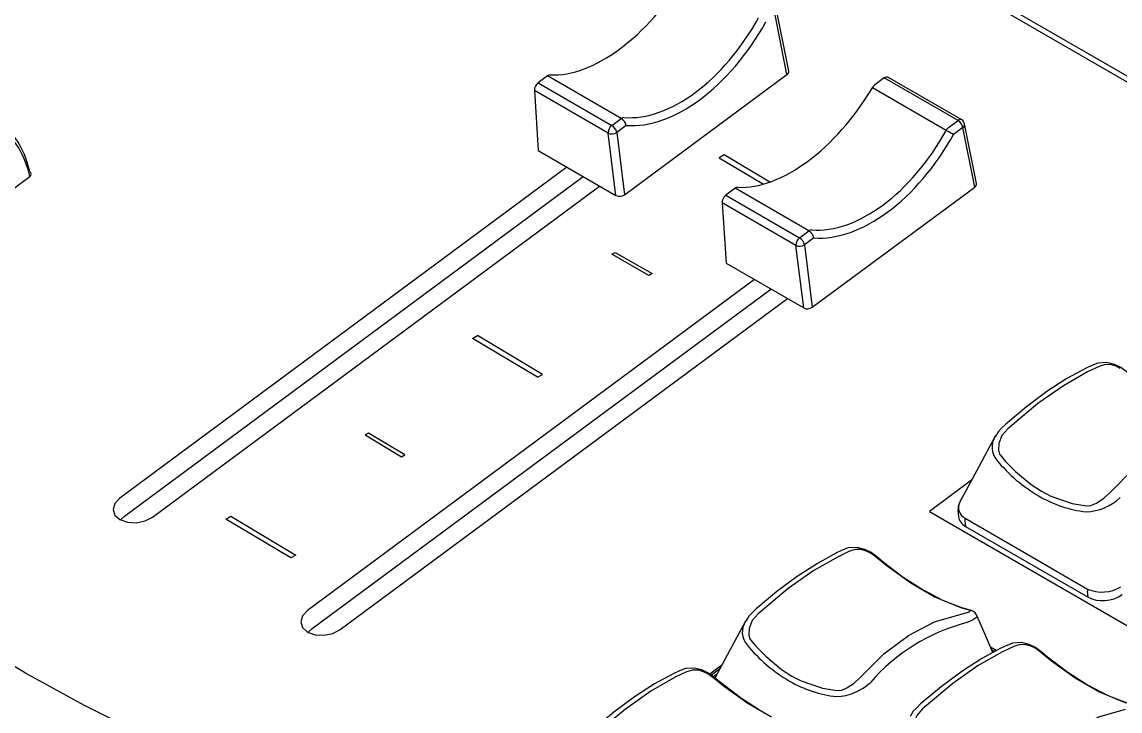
# Model space of a CAD drawing. Header units: inches. Extents: x 0.6 to 61.5, y 0.9 to 41.7.
# Drawn here: x 49.268 to 51.979, y 18.924 to 20.624 of the extents above; entities that cross this region are included whole.
import ezdxf

# ---------------------------------------------------------------- set-up
doc = ezdxf.new("R2010")
doc.units = ezdxf.units.IN
doc.header["$MEASUREMENT"] = 0
doc.layers.add('ARTWORK', color=2, linetype='Continuous')
doc.layers.add('OBJECT', color=7, linetype='Continuous')

msp = doc.modelspace()

# ---------------------------------------------------------------- linework, layer by layer
at = {"layer": 'ARTWORK'}
for p, q in [((51.0017, 20.2959), (50.9892, 20.2889)), ((50.9892, 20.2889), (51.0984, 20.2237)), ((51.1142, 20.2288), (51.0017, 20.2959)), ((50.7244, 20.0508), (50.7327, 20.0556)), ((50.8154, 19.9984), (50.7244, 20.0508)), ((50.7327, 20.0556), (50.8237, 20.0032)), ((50.8237, 20.0032), (50.8154, 19.9984)), ((50.38, 19.8435), (50.3925, 19.8505)), ((50.5408, 19.7475), (50.38, 19.8435)), ((50.5533, 19.7545), (50.3925, 19.8505)), ((50.5408, 19.7475), (50.5533, 19.7545)), ((50.1233, 19.6099), (50.115, 19.6052)), ((50.115, 19.6052), (50.2051, 19.5514)), ((50.2135, 19.5561), (50.1233, 19.6099)), ((50.2051, 19.5514), (50.2135, 19.5561)), ((49.7708, 19.398), (49.7833, 19.405)), ((49.9316, 19.302), (49.7708, 19.398)), ((49.7833, 19.405), (49.9441, 19.309)), ((49.9441, 19.309), (49.9316, 19.302))]:
    msp.add_line(p, q, dxfattribs=at)
at = {"layer": 'OBJECT'}
for p, q in [((51.2355, 20.915), (52.0739, 20.431)), ((51.3254, 20.8778), (52.0339, 20.4688)), ((51.1565, 20.4941), (51.1275, 20.641)), ((51.1607, 20.5026), (51.1317, 20.6496)), ((50.7556, 20.1975), (51.1565, 20.4941)), ((50.5653, 20.4909), (50.542, 20.4737)), ((50.542, 20.4737), (50.7241, 20.3686)), ((50.7474, 20.3858), (50.5653, 20.4909)), ((51.3967, 20.4858), (51.3735, 20.4686)), ((51.5788, 20.3807), (51.3967, 20.4858)), ((51.5878, 20.3824), (51.4057, 20.4875)), ((50.715, 20.3499), (50.5329, 20.455)), ((50.5329, 20.455), (50.5426, 20.3066)), ((51.5495, 20.3564), (51.3674, 20.4615)), ((50.7241, 20.3686), (50.7474, 20.3858)), ((50.7595, 20.3687), (50.7362, 20.3515)), ((51.5556, 20.3635), (51.5788, 20.3807)), ((51.5909, 20.3636), (51.5676, 20.3464)), ((51.6199, 20.2167), (51.5909, 20.3636)), ((51.6241, 20.2252), (51.5951, 20.3722)), ((50.7344, 20.1959), (50.715, 20.3499)), ((50.7362, 20.3515), (50.7556, 20.1975)), ((50.5426, 20.3066), (50.7344, 20.1959)), ((50.6129, 20.266), (49.5092, 19.4497)), ((49.0843, 20.0926), (49.2874, 20.2428)), ((49.521, 19.4051), (50.6534, 20.2426)), ((49.5904, 19.4028), (50.6941, 20.2191)), ((51.0287, 20.2136), (51.0054, 20.1964)), ((51.0054, 20.1964), (51.1875, 20.0912)), ((51.2108, 20.1084), (51.0287, 20.2136)), ((51.2189, 19.9202), (51.6199, 20.2167)), ((51.1784, 20.0725), (50.9963, 20.1776)), ((50.9963, 20.1776), (51.006, 20.0292)), ((51.1875, 20.0912), (51.2108, 20.1084)), ((51.2228, 20.0914), (51.1996, 20.0742)), ((51.1978, 19.9185), (51.1784, 20.0725)), ((51.1996, 20.0742), (51.2189, 19.9202)), ((51.006, 20.0292), (51.1978, 19.9185)), ((51.0763, 19.9886), (49.9726, 19.1723)), ((49.9844, 19.1277), (51.1168, 19.9652)), ((50.0538, 19.1255), (51.1575, 19.9418)), ((51.6119, 19.4935), (51.508, 19.4166)), ((51.508, 19.4166), (52.7523, 18.6983)), ((51.5783, 19.4193), (51.5801, 19.4032)), ((49.5112, 19.396), (49.521, 19.4051)), ((51.5959, 19.3944), (51.5976, 19.3796)), ((51.5976, 19.3796), (51.9001, 19.205)), ((51.9001, 19.205), (51.8982, 19.2199)), ((49.9746, 19.1186), (49.9844, 19.1277)), ((51.6732, 19.0736), (51.6591, 19.0817)), ((51.6616, 19.076), (51.6693, 19.0715)), ((50.9955, 19.0376), (50.9658, 19.0156)), ((50.9692, 19.0131), (50.991, 19.0292)), ((50.9834, 19.0151), (50.9749, 19.0088))]:
    msp.add_line(p, q, dxfattribs=at)
at = {"layer": 'OBJECT', "flags": 128}
for points in [[(51.9794, 19.7694), (51.9689, 19.7746), (51.956, 19.7782), (51.9418, 19.7788), (51.9272, 19.7741), (51.8988, 19.761), (51.8391, 19.7267), (51.7762, 19.6825), (51.7016, 19.6202), (51.6872, 19.6038), (51.6792, 19.5841), (51.6785, 19.5678), (51.6815, 19.5581), (51.6827, 19.5561), (51.6964, 19.54), (51.7205, 19.5152), (51.7593, 19.483), (51.7849, 19.4665)], [(52.113, 19.6764), (52.1093, 19.6783), (52.0601, 19.7099), (52.0103, 19.7477), (51.9939, 19.7614), (51.9807, 19.7713), (51.9648, 19.779), (51.9461, 19.7837), (51.9239, 19.7823), (51.9094, 19.7766), (51.8952, 19.77), (51.8478, 19.7444), (51.7984, 19.7124), (51.7477, 19.6747), (51.6968, 19.632), (51.6864, 19.6219)], [(51.6702, 19.6019), (51.6308, 19.5287), (51.5816, 19.437)], [(51.6864, 19.6219), (51.6783, 19.6141), (51.6707, 19.6008)], [(51.7849, 19.4665), (51.808, 19.4545), (51.8607, 19.4364), (51.8968, 19.4306), (51.907, 19.4314), (51.9084, 19.4318), (51.9209, 19.4372), (51.9386, 19.4491), (51.9544, 19.4634), (52.0119, 19.5216)], [(49.5092, 19.4497), (49.4969, 19.4365), (49.4927, 19.4218), (49.4971, 19.4078), (49.5096, 19.3965), (49.5282, 19.3898), (49.5501, 19.3887), (49.5719, 19.3932), (49.5904, 19.4028)], [(51.5831, 19.4399), (51.579, 19.4292), (51.5785, 19.4175)], [(51.5961, 19.4), (51.5957, 19.3971), (51.5959, 19.3944)], [(51.5961, 19.4), (51.7474, 19.3126), (51.8988, 19.2253)], [(51.1685, 19.0106), (51.1917, 18.9986), (51.2443, 18.9806), (51.2805, 18.9747), (51.2906, 18.9755), (51.2921, 18.9759), (51.3046, 18.9814), (51.3222, 18.9932), (51.338, 19.0076), (51.3955, 19.0658), (51.4565, 19.111), (51.5209, 19.144), (51.5862, 19.1637), (51.5987, 19.1665), (51.6066, 19.1692), (51.6085, 19.171), (51.6067, 19.1729), (51.6007, 19.1749), (51.5883, 19.1785), (51.52, 19.2064), (51.4619, 19.2399), (51.4038, 19.2813), (51.3723, 19.3069), (51.363, 19.3136), (51.3526, 19.3187), (51.3397, 19.3224), (51.3254, 19.3229), (51.3108, 19.3183), (51.2825, 19.3051), (51.2227, 19.2709), (51.1598, 19.2266), (51.0853, 19.1644), (51.0708, 19.1479), (51.0628, 19.1282), (51.0621, 19.1119), (51.0652, 19.1022), (51.0664, 19.1002), (51.08, 19.0842), (51.1041, 19.0594), (51.1429, 19.0272), (51.1685, 19.0106)], [(51.4966, 19.2205), (51.4929, 19.2224), (51.4437, 19.2541), (51.3939, 19.2919), (51.3776, 19.3055), (51.3643, 19.3154), (51.3484, 19.3232), (51.3297, 19.3278), (51.3076, 19.3265), (51.293, 19.3208), (51.2788, 19.3142), (51.2315, 19.2885), (51.182, 19.2566), (51.1313, 19.2188), (51.0804, 19.1761), (51.07, 19.1661)], [(49.5998, 18.8502), (49.5948, 18.8535), (49.5661, 18.8668), (49.4226, 18.9379), (49.2767, 19.0182), (49.1173, 19.1149), (48.987, 19.2006), (48.9544, 19.2229), (48.9462, 19.2279), (48.9366, 19.2319), (48.9231, 19.2353), (48.9109, 19.236)], [(51.625, 19.16), (51.6244, 19.1619), (51.6208, 19.1666), (51.6167, 19.1698), (51.6116, 19.1722), (51.6033, 19.1747), (51.5884, 19.1791), (51.5415, 19.1972), (51.4966, 19.2205)], [(51.8988, 19.2253), (51.8982, 19.2224), (51.8982, 19.2199)], [(49.9726, 19.1723), (49.9603, 19.1592), (49.956, 19.1444), (49.9605, 19.1304), (49.973, 19.1192), (49.9916, 19.1125), (50.0134, 19.1113), (50.0353, 19.1159), (50.0538, 19.1255)], [(51.07, 19.1661), (51.062, 19.1583), (51.0544, 19.145)], [(51.0538, 19.1461), (51.0145, 19.0728), (50.9785, 19.0058)], [(51.6249, 19.16), (51.6255, 19.1593), (51.6241, 19.1549), (51.6146, 19.1483), (51.601, 19.1425), (51.601, 19.1425), (51.601, 19.1425)], [(51.6646, 19.0689), (51.6398, 19.1265), (51.6252, 19.1601)], [(51.9942, 18.9441), (51.926, 18.972), (51.8678, 19.0056), (51.8098, 19.047), (51.7782, 19.0726), (51.769, 19.0793), (51.7585, 19.0844), (51.7456, 19.088), (51.7313, 19.0886), (51.7167, 19.0839), (51.6884, 19.0708), (51.6286, 19.0365), (51.5658, 18.9923), (51.4912, 18.93), (51.4767, 18.9136), (51.4687, 18.8939), (51.468, 18.8776), (51.4711, 18.8679), (51.4723, 18.8659), (51.486, 18.8498), (51.5101, 18.8251), (51.5489, 18.7928), (51.5745, 18.7763)], [(51.9025, 18.9862), (51.8988, 18.9881), (51.8497, 19.0197), (51.7999, 19.0576), (51.7835, 19.0712), (51.7703, 19.0811), (51.7543, 19.0889), (51.7357, 19.0935), (51.7135, 19.0921), (51.6989, 19.0864), (51.6848, 19.0798), (51.6374, 19.0542), (51.588, 19.0222), (51.5373, 18.9845), (51.4863, 18.9418), (51.4759, 18.9317)], [(51.0946, 18.9232), (51.0909, 18.9251), (51.0418, 18.9568), (50.992, 18.9946), (50.9756, 19.0082), (50.9624, 19.0181), (50.9464, 19.0259), (50.9277, 19.0305), (50.9056, 19.0292), (50.891, 19.0235), (50.8769, 19.0169), (50.8295, 18.9913), (50.7801, 18.9593), (50.7294, 18.9215), (50.6784, 18.8788), (50.668, 18.8688)], [(51.1181, 18.9091), (51.0599, 18.9426), (51.0019, 18.984), (50.9703, 19.0096), (50.9611, 19.0163), (50.9506, 19.0214), (50.9377, 19.0251), (50.9234, 19.0256), (50.9088, 19.021), (50.8805, 19.0078), (50.8207, 18.9736), (50.7579, 18.9294), (50.6833, 18.8671)], [(52.0309, 18.9257), (52.0303, 18.9276), (52.0267, 18.9322), (52.0226, 18.9355), (52.0176, 18.9379), (52.0092, 18.9404), (51.9944, 18.9447), (51.9474, 18.9629), (51.9025, 18.9862)], [(51.4759, 18.9317), (51.4679, 18.9239), (51.4603, 18.9107)], [(51.5745, 18.7763), (51.5976, 18.7643), (51.6503, 18.7462), (51.6864, 18.7404), (51.6966, 18.7412), (51.698, 18.7416), (51.7105, 18.747), (51.7282, 18.7589), (51.744, 18.7732), (51.8014, 18.8314), (51.8624, 18.8767), (51.9268, 18.9097), (51.9921, 18.9294)]]:
    msp.add_lwpolyline(points, dxfattribs=at)
at = {"layer": 'OBJECT'}
for centre, radius, start, end in [((50.5559, 20.4554), 0.0229, 127.0594, 181.0503), ((50.572, 20.4829), 0.0105, 90.0367, 129.6343), ((51.3875, 20.4503), 0.0231, 127.5192, 150.762), ((51.4025, 20.4798), 0.00831, 67.2987, 134.3261), ((50.7541, 20.3777), 0.0105, 90.0367, 129.6343), ((50.7333, 20.363), 0.0268, 12.3163, 58.2222), ((50.7379, 20.3503), 0.0229, 127.0594, 181.0503), ((50.71, 20.3458), 0.0268, 12.3136, 58.2255), ((51.5696, 20.3451), 0.0231, 127.5192, 150.762), ((51.5846, 20.3747), 0.00831, 67.2987, 134.3261), ((51.5647, 20.3579), 0.0268, 12.3132, 58.2258), ((51.5803, 20.3693), 0.0151, 11.1599, 60.0027), ((51.5861, 20.3712), 0.00902, 301.9494, 6.4856), ((50.7241, 20.3697), 0.0218, 245.3504, 303.5615), ((50.8947, 19.1512), 1.3716, 60.6174, 61.4844), ((49.2844, 20.2483), 0.0063, 299.015, 61.8316), ((51.0192, 20.178), 0.0229, 127.0594, 181.0503), ((51.0354, 20.2055), 0.0105, 90.0367, 129.6343), ((51.2013, 20.0729), 0.0229, 127.0594, 181.0503), ((51.1734, 20.0684), 0.0268, 12.3136, 58.2255), ((51.2174, 20.1004), 0.0105, 90.0367, 129.6343), ((51.1966, 20.0856), 0.0268, 12.3163, 58.2222), ((51.1875, 20.0924), 0.0218, 245.3504, 303.5615), ((51.7107, 19.5749), 0.0481, 146.1706, 220.8664), ((51.9706, 19.7852), 0.3823, 219.2122, 239.938), ((51.6088, 19.426), 0.0289, 152.5259, 243.9018), ((51.928, 19.7109), 0.2968, 239.8692, 263.6395), ((51.8914, 19.5426), 0.1267, 271.6759, 313.585), ((51.9344, 19.306), 0.0882, 246.1474, 301.7213), ((51.0943, 19.1191), 0.0481, 146.1711, 220.8659), ((51.7193, 18.6844), 0.4731, 104.4888, 138.9741), ((51.3542, 19.3293), 0.3823, 219.2122, 239.938), ((51.3116, 19.2551), 0.2968, 239.8692, 263.6395), ((51.2751, 19.0868), 0.1267, 271.6759, 313.585)]:
    msp.add_arc(centre, radius, start, end, dxfattribs=at)
for centre, major_axis, ratio, start_param, end_param in [((50.7153, 20.846), (0.2046, 0.3342), 0.553483, 3.430735, 4.730779), ((50.8814, 20.7501), (0.1864, 0.3447), 0.600728, 3.399761, 4.699805), ((50.892, 20.7443), (0.1939, 0.3577), 0.599875, 3.40043, 4.700474), ((51.1458, 20.5002), (0.015, 0.002), 0.651242, 5.418381, 6.325443), ((51.1787, 20.5686), (0.2046, 0.3342), 0.553483, 3.430735, 4.730779), ((49.0044, 20.026), (0.1902, 0.362), 0.609945, 5.665399, 6.285642), ((49.0128, 20.0216), (0.1842, 0.3516), 0.610906, 5.66458, 6.284822), ((51.3448, 20.4727), (0.1864, 0.3447), 0.600728, 3.399761, 4.699805), ((51.3554, 20.467), (0.1939, 0.3577), 0.599875, 3.40043, 4.700474), ((51.6092, 20.2228), (0.015, 0.002), 0.651242, 5.418381, 6.325443), ((50.7449, 20.2037), (0.0149, 0.002), 0.65281, 3.847102, 5.416681), ((51.2083, 19.9263), (0.0149, 0.002), 0.65281, 3.847102, 5.416681), ((51.6394, 19.4105), (0.0592, 0.0077), 0.651977, 3.131015, 3.846712), ((51.9419, 19.2359), (0.0592, 0.0077), 0.652075, 3.846758, 5.417478)]:
    msp.add_ellipse(centre, major_axis=major_axis, ratio=ratio, start_param=start_param, end_param=end_param, dxfattribs=at)

doc.saveas('drawing.dxf')
